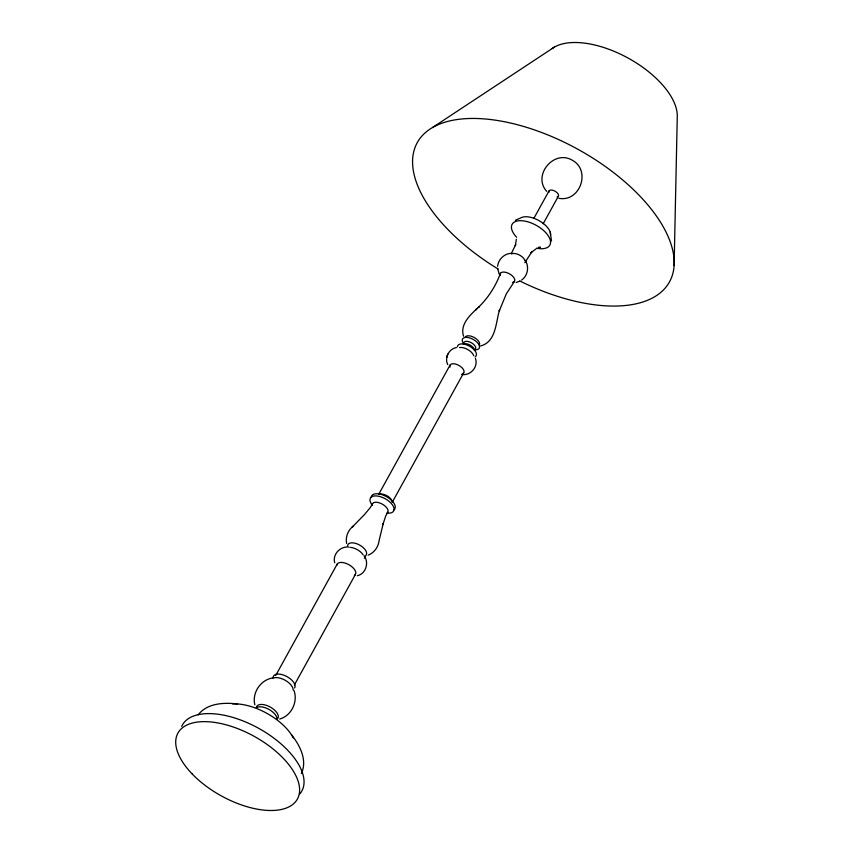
<?xml version="1.0" encoding="UTF-8"?>
<svg xmlns="http://www.w3.org/2000/svg" width="853" height="853" viewBox="0 0 853 853"><rect width="100%" height="100%" fill="white"/><g stroke="black" fill="none" stroke-linecap="round" stroke-linejoin="round"><path stroke-width="1.28" d="M674.115 265.56L677.25 117.319A73.283 36.53 28.9 0 0 628.224 58.132A73.283 36.53 28.9 0 0 552.2 48.525M516.353 239.224L515.34 245.685L515.681 244.598L511.32 253.586M456.398 347.534C448.923 348.898 444.274 357.738 447.729 364.604M497.608 266.328C498.237 259.525 504.059 253.81 510.862 253.33M301.365 773.564C307.677 760.183 299.829 745.149 291.438 734.742M446.705 357.631L447.239 355.946M447.292 355.765L447.836 354.038M500.434 273.301C495.764 286.192 488.119 297.964 478.266 307.496L479.354 306.483L475.505 310.055M275.647 675.587L337.212 564.046M372.558 503.59L370.501 507.311L364.626 514.391L351.99 527.389M378.743 494.271L450.139 364.924M533.839 218.4L549.055 190.859M543.19 223.742L558.395 196.19M392.369 502.054L463.765 372.708M524.776 262.713L531.803 251.923L530.907 252.755L536.057 248.852M387.763 512.28L385.705 516.001L382.816 524.798L383.232 523.475L379.095 540.61C378.401 546.976 374.158 552.883 368.123 555.164M294.477 684.82L355.413 574.453M364.359 558.235L366.225 554.855A10.481 5.225 28.9 0 0 358.718 544.587A10.481 5.225 28.9 0 0 347.619 545.771M514.498 281.341L506.351 293.805L499.208 311.068L499.559 309.916C495.678 322.37 496.254 341.882 480.591 345.966M521.62 280.061C527.858 275.732 529.382 266.616 525.256 260.346M198.109 714.878C207.247 702.989 224.03 702.403 237.571 703.96M475.782 309.778L476.71 308.935C469.246 315.77 459.884 325.1 463.552 336.221M352.406 526.951L353.494 525.981C348.099 529.852 345.252 536.974 346.659 543.478M432.546 127.502L554.375 47.096M515.383 220.266L520.97 217.835A17.668 8.807 28.9 0 1 539.277 220.778A17.668 8.807 28.9 0 1 550.601 234.767M519.893 281.127L516.172 282.46M357.354 575.743C366.001 573.802 369.338 562.447 364.018 555.644M279.688 719.036C291.427 715.763 298.134 701.816 293.986 690.472M272.182 678.007C260.272 680.246 251.891 693.041 254.844 704.845M539.714 247.381L540.471 247.285L538.296 247.381M348.962 547.05C340.443 545.963 332.233 554.258 334.728 562.809M558.832 198.291C580.061 202.438 591.268 170.451 572.384 160.289C554.034 149.126 532.112 175.313 546.709 191.36M461.516 374.435C470.291 376.152 478.597 366.95 475.43 358.42M499.122 273.984L497.619 268.396M550.206 232.091L551.518 240.919M498.024 268.962A144.072 71.823 28.9 0 1 454.127 120.017A144.072 71.823 28.9 0 1 668.923 238.445A144.072 71.823 28.9 0 1 519.84 280.989M272.832 678.348A12.113 6.035 28.9 0 1 285.382 680.363A12.113 6.035 28.9 0 1 293.144 689.96M273.109 677.463A12.113 6.035 28.9 0 1 285.936 676.098A12.113 6.035 28.9 0 1 294.616 687.955M336.796 565.368A10.481 5.225 28.9 0 1 349.112 564.825A10.481 5.225 28.9 0 1 354.379 575.412M350.188 547.359A10.481 5.225 28.9 0 1 363.058 554.706M256.71 707.553A12.113 6.035 28.9 0 1 269.26 709.568A12.113 6.035 28.9 0 1 277.022 719.154M256.337 707.841A12.113 6.035 28.9 0 1 269.164 706.476A12.113 6.035 28.9 0 1 277.843 718.333M372.217 504.688A8.754 4.361 28.9 0 1 382.496 504.24A8.754 4.361 28.9 0 1 386.899 513.079M372.516 505.36A13.285 6.621 28.9 0 1 375.181 495.902A13.285 6.621 28.9 0 1 392.348 504.741A13.285 6.621 28.9 0 1 387.678 513.175M371.162 497.48A13.285 6.621 28.9 0 1 386.761 496.787A13.285 6.621 28.9 0 1 393.446 510.211M380.161 494.111A7.848 3.913 28.9 0 1 387.976 496.361A7.848 3.913 28.9 0 1 392.135 502.044M457.4 346.851A10.513 5.235 28.9 0 1 469.736 346.307A10.513 5.235 28.9 0 1 475.014 356.927M463.35 344.079A6.643 3.316 28.9 0 1 470.227 345.188A6.643 3.316 28.9 0 1 474.481 350.444M459.554 347.544A9.415 4.692 28.9 0 1 473.703 355.637M450.011 367.099A7.848 3.913 28.9 0 1 458.146 365.031A7.848 3.913 28.9 0 1 462.998 373.433M463.723 343.173A6.643 3.316 28.9 0 1 471.528 342.831A6.643 3.316 28.9 0 1 474.865 349.538M463.232 343.077A9.554 4.766 28.9 0 1 466.826 337.372A9.554 4.766 28.9 0 1 478.554 344.079A9.554 4.766 28.9 0 1 474.95 349.773M465.258 337.02A8.103 4.041 28.9 0 1 474.449 337.617A8.103 4.041 28.9 0 1 479.322 345.06M511.512 253.938A8.103 4.041 28.9 0 1 518.965 254.791A8.103 4.041 28.9 0 1 524.915 260.474M500.295 275.551A8.103 4.041 28.9 0 1 509.625 273.898A8.103 4.041 28.9 0 1 512.472 282.503M232.528 703.928A43.887 21.879 28.9 0 1 293.304 737.909M181.689 726.425A68.229 34.013 28.9 0 1 260.304 729.24A68.229 34.013 28.9 0 1 299.798 793.919M548.959 192.351A5.385 2.687 28.9 0 1 555.164 191.253A5.385 2.687 28.9 0 1 557.052 196.968M516.651 237.241A21.549 10.748 28.9 0 1 519.999 220.682A21.549 10.748 28.9 0 1 548.671 236.452A21.549 10.748 28.9 0 1 536.59 248.212M192.288 774.076A68.229 34.013 28.9 0 0 296.887 799.911A68.229 34.013 28.9 0 0 223.817 724.218A68.229 34.013 28.9 0 0 192.288 774.076"/></g></svg>
